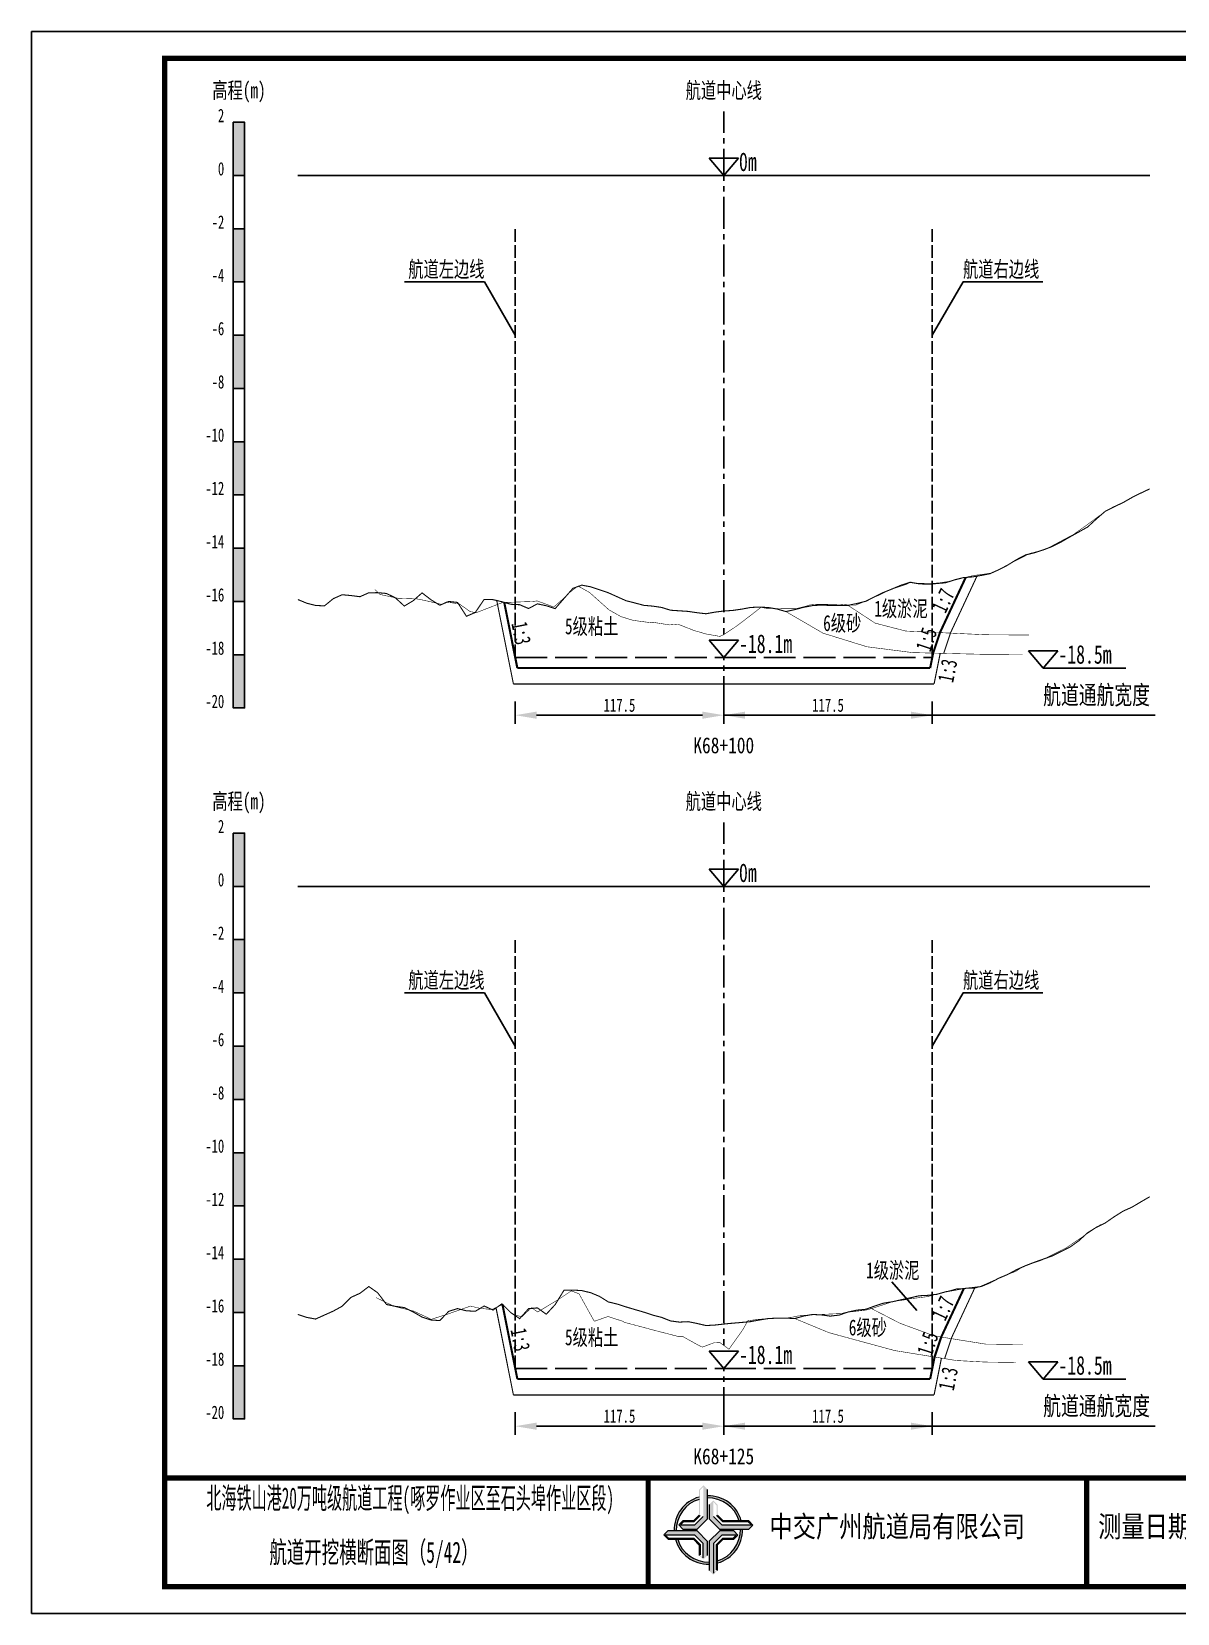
# Model space of a CAD drawing. Header units: millimetres. Extents: x 0 to 1680, y -8762 to 0.
# Drawn here: x 0 to 215.2, y -3415.5 to -3118.5 of the extents above; entities that cross this region are included whole.
import ezdxf
from ezdxf.enums import TextEntityAlignment as Align

# ---------------------------------------------------------------- set-up
doc = ezdxf.new("R2010")
doc.units = ezdxf.units.MM
for name, pattern in [('ACAD_ISO02W100', [15, 12, -3]), ('ACAD_ISO05W100', [33, 24, -3, 0, -3, 0, -3]), ('CENTER2', [1.125, 0.75, -0.125, 0.125, -0.125])]:
    doc.linetypes.add(name, pattern=pattern)
for name, color, linetype in [('0-桩号', 1, 'Continuous'), ('0-航道左右边线标注', 8, 'Continuous'), ('1-疏浚底高', 7, 'Continuous'), ('1-通航宽度', 7, 'Continuous'), ('1-通航底高', 7, 'Continuous'), ('202601', 5, 'Continuous'), ('DMX', 20, 'Continuous'), ('L1', 7, 'Continuous'), ('图幅外框线', 145, 'Continuous'), ('地质分层', 6, 'Continuous'), ('坡比', 1, 'Continuous'), ('尺寸标注', 1, 'Continuous'), ('开挖线', 4, 'Continuous'), ('标尺', 7, 'Continuous'), ('超挖线', 3, 'Continuous'), ('辅助框', 7, 'Continuous'), ('通航底面线', 7, 'ACAD_ISO02W100')]:
    doc.layers.add(name, color=color, linetype=linetype)
doc.styles.get("Standard").update_dxf_attribs({"font": 'arial.ttf'})
doc.styles.add('仿宋', font='仿宋_GB2312.ttf', dxfattribs={"width": 0.8})
doc.styles.add('仿宋GB2312', font='仿宋_GB2312.ttf', dxfattribs={"width": 0.7, "height": 2.5})
doc.styles.add('仿宋体', font='仿宋_GB2312.ttf', dxfattribs={"width": 0.8})
doc.dimstyles.new('2000', dxfattribs={"dimtxt": 3, "dimasz": 2.5, "dimexe": 1.25, "dimexo": 0.625, "dimtad": 1, "dimlfac": 2, "dimdsep": 46, "dimtxsty": 'Standard', "dimcen": 2.5, "dimadec": 0, "dimazin": 0, "dimtfac": 1, "dimtmove": 0, "dimatfit": 3, "dimfxl": 0, "dimarcsym": 0})

# ---------------------------------------------------------------- blocks, each defined once
blk = doc.blocks.new('标尺')
at = {"layer": '标尺', "linetype": 'Continuous'}
for points in [[(-2.116669999959413, 100), (0, 100), (0, 90), (-2.116669999959413, 90)], [(-2.116669999959413, 80), (0, 80), (0, 70), (-2.116669999959413, 70)], [(-2.116669999959413, 60), (0, 60), (0, 50), (-2.116669999959413, 50)], [(-2.116669999959413, 40), (0, 40), (0, 30), (-2.116669999959413, 30)], [(-2.116669999959413, 20), (0, 20), (0, 10), (-2.116669999959413, 10)], [(-2.116669999959413, 0), (0, 0), (0, -10), (-2.116669999959413, -10)]]:
    blk.add_hatch(color=256, dxfattribs=at).paths.add_polyline_path(points)
for p, q in [((-2.116669999959413, -10), (-2.116669999959413, 100)), ((0, -10), (0, 100)), ((-2.116669999959413, 80), (0, 80)), ((-2.116669999959413, 70), (0, 70)), ((-2.116669999959413, 60), (0, 60)), ((-2.116669999959413, 50), (0, 50)), ((-2.116669999959413, 40), (0, 40)), ((-2.116669999959413, 30), (0, 30)), ((-2.116669999959413, 20), (0, 20)), ((-2.116669999959413, 10), (0, 10)), ((-2.116669999959413, 0), (0, 0)), ((-2.116669999959413, -10), (0, -10))]:
    blk.add_line(p, q, dxfattribs=at)
at = {"layer": '标尺'}
for points in [[(-2.116669999959413, 100), (0, 100), (0, 90), (-2.116669999959413, 90)], [(-2.116669999959413, 100), (0, 100), (0, 90), (-2.116669999959413, 90)], [(-2.116669999959413, 80), (0, 80), (0, 70), (-2.116669999959413, 70)], [(-2.116669999959413, 80), (0, 80), (0, 70), (-2.116669999959413, 70)], [(-2.116669999959413, 60), (0, 60), (0, 50), (-2.116669999959413, 50)], [(-2.116669999959413, 60), (0, 60), (0, 50), (-2.116669999959413, 50)], [(-2.116669999959413, 40), (0, 40), (0, 30), (-2.116669999959413, 30)], [(-2.116669999959413, 40), (0, 40), (0, 30), (-2.116669999959413, 30)], [(-2.116669999959413, 20), (0, 20), (0, 10), (-2.116669999959413, 10)], [(-2.116669999959413, 20), (0, 20), (0, 10), (-2.116669999959413, 10)], [(-2.116669999959413, 0), (0, 0), (0, -10), (-2.116669999959413, -10)], [(-2.116669999959413, 0), (0, 0), (0, -10), (-2.116669999959413, -10)]]:
    blk.add_lwpolyline(points, close=True, dxfattribs=at)
at = {"layer": '标尺', "style": '仿宋GB2312', "width": 0.7}
blk.add_text('高程(m)', height=3, dxfattribs=at).set_placement((-1.058334999950603, 106.0000000009313), align=Align.MIDDLE_CENTER)
for s, p in [('2', (-3.816669999971054, 100)), ('0', (-3.816669999971054, 90)), ('-2', (-3.816669999971054, 80)), ('-4', (-3.816669999971054, 70)), ('-6', (-3.816669999971054, 60)), ('-8', (-3.816669999971054, 50)), ('-10', (-3.816669999971054, 40)), ('-12', (-3.816669999971054, 30)), ('-14', (-3.816669999971054, 20)), ('-16', (-3.816669999971054, 10)), ('-18', (-3.816669999971054, 0)), ('-20', (-3.816669999971054, -10))]:
    blk.add_text(s, height=2.5, dxfattribs=at).set_placement(p, align=Align.RIGHT)
blk = doc.blocks.new('*D189')
at = {"layer": 'Defpoints', "color": 0, "ltscale": 0.5}
for p in [(90.8333333324858, -3236), (130, -3236), (130, -3246.854108452852)]:
    blk.add_point(p, dxfattribs=at)
at = {"layer": '尺寸标注', "color": 0, "lineweight": -2, "ltscale": 0.5}
for p, q in [((90.8333333324858, -3244.25), (90.8333333324858, -3248.454108452852)), ((130, -3244.25), (130, -3248.454108452852)), ((94.8333333324858, -3246.854108452852), (126, -3246.854108452852))]:
    blk.add_line(p, q, dxfattribs=at)
at = {"layer": '尺寸标注', "color": 0, "ltscale": 0.5}
for points in [[(94.8333333324858, -3246.187441786186), (94.8333333324858, -3247.520775119519), (90.8333333324858, -3246.854108452852)], [(126, -3246.187441786186), (126, -3247.520775119519), (130, -3246.854108452852)]]:
    blk.add_solid(points, dxfattribs=at)
at = {"layer": '尺寸标注', "color": 0, "ltscale": 0.5, "insert": (110.4166666662429, -3244.979108452852), "char_height": 2.5, "attachment_point": 5, "style": '仿宋GB2312'}
blk.add_mtext('117.5', dxfattribs=at)
blk = doc.blocks.new('*D190')
at = {"layer": 'Defpoints', "color": 0, "ltscale": 0.5}
for p in [(90.8333333335096, -3369.5), (130, -3369.5), (130, -3380.354078408935)]:
    blk.add_point(p, dxfattribs=at)
at = {"layer": '尺寸标注', "color": 0, "lineweight": -2, "ltscale": 0.5}
for p, q in [((90.8333333335096, -3377.75), (90.8333333335096, -3381.954078408934)), ((130, -3377.75), (130, -3381.954078408934)), ((94.8333333335096, -3380.354078408935), (126, -3380.354078408935))]:
    blk.add_line(p, q, dxfattribs=at)
at = {"layer": '尺寸标注', "color": 0, "ltscale": 0.5}
for points in [[(94.8333333335096, -3379.687411742268), (94.8333333335096, -3381.020745075601), (90.8333333335096, -3380.354078408935)], [(126, -3379.687411742268), (126, -3381.020745075601), (130, -3380.354078408935)]]:
    blk.add_solid(points, dxfattribs=at)
at = {"layer": '尺寸标注', "color": 0, "ltscale": 0.5, "insert": (110.4166666667548, -3378.479078408935), "char_height": 2.5, "attachment_point": 5, "style": '仿宋GB2312'}
blk.add_mtext('117.5', dxfattribs=at)
blk = doc.blocks.new('*D130')
at = {"layer": 'Defpoints', "color": 0, "ltscale": 0.5}
for p in [(130, -3236), (169.166666666554, -3236), (169.166666666554, -3246.854054876234)]:
    blk.add_point(p, dxfattribs=at)
at = {"layer": '尺寸标注', "color": 0, "lineweight": -2, "ltscale": 0.5}
for p, q in [((130, -3244.25), (130, -3248.454054876234)), ((169.166666666554, -3244.25), (169.166666666554, -3248.454054876234)), ((134, -3246.854054876234), (165.166666666554, -3246.854054876234))]:
    blk.add_line(p, q, dxfattribs=at)
at = {"layer": '尺寸标注', "color": 0, "ltscale": 0.5}
for points in [[(134, -3246.187388209567), (134, -3247.5207215429), (130, -3246.854054876234)], [(165.166666666554, -3246.187388209567), (165.166666666554, -3247.5207215429), (169.166666666554, -3246.854054876234)]]:
    blk.add_solid(points, dxfattribs=at)
at = {"layer": '尺寸标注', "color": 0, "ltscale": 0.5, "insert": (149.583333333277, -3244.979054876234), "char_height": 2.5, "attachment_point": 5, "style": '仿宋GB2312'}
blk.add_mtext('117.5', dxfattribs=at)
blk = doc.blocks.new('*D131')
at = {"layer": 'Defpoints', "color": 0, "ltscale": 0.5}
for p in [(130, -3369.5), (169.166666666189, -3369.5), (169.166666666189, -3380.354024821505)]:
    blk.add_point(p, dxfattribs=at)
at = {"layer": '尺寸标注', "color": 0, "lineweight": -2, "ltscale": 0.5}
for p, q in [((130, -3377.75), (130, -3381.954024821505)), ((169.166666666189, -3377.75), (169.166666666189, -3381.954024821505)), ((134, -3380.354024821505), (165.166666666189, -3380.354024821505))]:
    blk.add_line(p, q, dxfattribs=at)
at = {"layer": '尺寸标注', "color": 0, "ltscale": 0.5}
for points in [[(134, -3379.687358154838), (134, -3381.020691488171), (130, -3380.354024821505)], [(165.166666666189, -3379.687358154838), (165.166666666189, -3381.020691488171), (169.166666666189, -3380.354024821505)]]:
    blk.add_solid(points, dxfattribs=at)
at = {"layer": '尺寸标注', "color": 0, "ltscale": 0.5, "insert": (149.5833333330945, -3378.479024821505), "char_height": 2.5, "attachment_point": 5, "style": '仿宋GB2312'}
blk.add_mtext('117.5', dxfattribs=at)
blk = doc.blocks.new('通航底高')
at = {"layer": '1-通航底高'}
for p, q in [((-2.762494692986365, 3.232132659759372), (5.923793651163578e-06, 6.932765245437622e-06)), ((2.762506540631875, 3.232132659759372), (-2.762494692986365, 3.232132659759372)), ((5.923793651163578e-06, 6.932765245437622e-06), (2.762506540631875, 3.232132659759372))]:
    blk.add_line(p, q, dxfattribs=at)
at = {"layer": '1-通航底高', "style": '仿宋', "width": 0.7}
blk.add_attdef('通航底高', (2.856129719933961, 0.8203305718488991), '', height=3.5, dxfattribs=at)
blk = doc.blocks.new('疏浚底高')
at = {"layer": '1-疏浚底高'}
for p, q in [((-2.762500616780017, 3.232125726994127), (0, 0)), ((2.762500616838224, 3.232125726994127), (-2.762500616780017, 3.232125726994127)), ((0, 0), (2.762500616838224, 3.232125726994127)), ((-5.923793651163578e-06, -6.932765245437622e-06), (15.51466270413067, -6.932765245437622e-06))]:
    blk.add_line(p, q, dxfattribs=at)
at = {"layer": '1-疏浚底高', "style": '仿宋', "width": 0.7}
blk.add_attdef('疏浚底高', (2.856123796140309, 0.8203236390836537), '', height=3.5, dxfattribs=at)

msp = doc.modelspace()

# ---------------------------------------------------------------- hatches: boundary and pattern name
at = {"layer": '辅助框'}
h = msp.add_hatch(color=5, dxfattribs=at)
h.paths.add_polyline_path([(126.9546420978788, -3392.245531914723), (126.1757059253935, -3391.467633330833), (125.3669512653832, -3392.276153838646), (125.3669512653832, -3397.036597661984), (124.2904413502101, -3398.112023077023), (122.3438002460782, -3398.112023077023), (121.5476570148949, -3398.907358599198), (122.3430715351586, -3399.699178399098), (124.978640898544, -3399.699178399098), (126.9546420978788, -3397.723855132592)])
h.paths.add_polyline_path([(126.1454878345911, -3397.335033672583), (124.5901777485196, -3398.890380010616), (121.8645652027611, -3398.890380010616), (122.4652603718225, -3398.292388775122), (124.4098916035179, -3398.292388775122), (125.5465556751672, -3397.124466802609), (125.5465556751672, -3392.365021880639), (126.1454878345911, -3391.767331255448)], flags=16)
h = msp.add_hatch(color=5, dxfattribs=at)
edge = h.paths.add_edge_path()
edge.add_ellipse((127.1048981617276, -3399.849361724388), major_axis=(-6.017077195920141, 1.733884546287947e-06), ratio=0.9999999825377229, start_angle=-73.21171767175571, end_angle=1.446762146054482, ccw=False)
edge.add_line((125.3669512653832, -3394.088740435135), (125.3669512653832, -3393.667564622652))
edge.add_ellipse((127.1048981617276, -3399.849361724388), major_axis=(-6.421454345493813, 3.783831980513644e-06), ratio=0.9999999825377264, start_angle=-74.29719975771904, end_angle=1.35689506309039)
edge.add_line((120.6852443897609, -3400.001418438208), (121.0897390760962, -3400.001279625189))
edge = h.paths.add_edge_path()
edge.add_ellipse((127.1048981617276, -3399.849361724388), major_axis=(-6.017077195920906, 2.624791690933952e-07), ratio=0.9999999825377339, start_angle=196.7802887631043, end_angle=271.43091869106274, ccw=False)
edge.add_line((132.8657615284208, -3398.112217217457), (133.2869208618585, -3398.112217217457))
edge.add_ellipse((127.1048981617276, -3399.849361724388), major_axis=(-6.42145434549481, 2.055023733972632e-07), ratio=0.9999999825377471, start_angle=195.6953323995753, end_angle=271.3407921785149)
edge.add_line((126.9546420978788, -3393.429665483964), (126.9546420978788, -3393.834160818589))
edge = h.paths.add_edge_path()
edge.add_ellipse((127.1048981617276, -3399.849361724388), major_axis=(-6.421454345494847, 2.398647111377442e-07), ratio=0.9999999825377328, start_angle=105.7065267224622, end_angle=181.3336320078198)
edge.add_line((133.5246130726222, -3399.699907793533), (133.1201189894263, -3399.699907793533))
edge.add_ellipse((127.1048981617276, -3399.849361724388), major_axis=(-6.017077195920033, 3.038804149501319e-06), ratio=0.9999999825377467, start_angle=106.79232762585761, end_angle=181.4233031416354, ccw=False)
edge.add_line((128.843250536013, -3405.609860479367), (128.843250536013, -3406.031044626963))
edge = h.paths.add_edge_path()
edge.add_ellipse((127.1048981617276, -3399.849361724388), major_axis=(6.017077195919978, 2.129043967020969e-06), ratio=0.9999999825377341, start_angle=196.8039056354283, end_angle=271.4347580706571, ccw=False)
edge.add_line((121.3447520344142, -3401.588882915747), (120.923584509838, -3401.589027449381))
edge.add_ellipse((127.1048981617276, -3399.849361724388), major_axis=(6.421454345494965, 1.010893226884053e-06), ratio=0.9999999825377122, start_angle=195.7186902341801, end_angle=271.3444001294426)
edge.add_line((127.2555596821193, -3406.269048223508), (127.2555596821193, -3405.864552247775))
h = msp.add_hatch(color=5, dxfattribs=at)
h.paths.add_polyline_path([(129.2303930897002, -3399.699907793533), (134.7087164356593, -3399.699907793533), (135.486614976931, -3398.920971685421), (134.6780945331935, -3398.112217217457), (129.9176505176906, -3398.112217217457), (128.8422251453881, -3397.03570710994), (128.8422251453881, -3395.089066240799), (128.0468895374719, -3394.292922881615), (127.2550698872093, -3395.088337358963), (127.2550698872093, -3397.723906744015)])
h.paths.add_polyline_path([(128.0638682972375, -3397.335443487179), (128.0638682972375, -3394.609831133377), (128.6618594257716, -3395.2105261531), (128.6618594257716, -3397.155157427323), (129.8297815479521, -3398.291821563255), (134.5892263843898, -3398.291821563255), (135.1869169880334, -3398.89075359441), (129.6192146564905, -3398.89075359441)], flags=16)
h = msp.add_hatch(color=5, dxfattribs=at)
h.paths.add_polyline_path([(124.9782503529076, -3399.99994512273), (119.499927327383, -3400.00182517649), (118.7222961353544, -3400.781028228294), (119.5310940754298, -3401.589505327714), (124.2915378345732, -3401.587871709836), (125.3673325611536, -3402.664012334835), (125.3680006031279, -3404.610653374684), (126.1636093922142, -3405.40652363826), (126.9551560108546, -3404.610837432396), (126.9542515522424, -3401.975268389237)])
h.paths.add_polyline_path([(126.1455864857022, -3402.36400901438), (126.1465218555812, -3405.089621367943), (125.5483246235136, -3404.489131426346), (125.5476572864834, -3402.544500322831), (124.3793451313261, -3401.408237114918), (119.6199005726162, -3401.409870391381), (119.0220044636015, -3400.811143438351), (124.5897064960782, -3400.80923279382)], flags=16)
h = msp.add_hatch(color=5, dxfattribs=at)
h.paths.add_polyline_path([(129.2315609028224, -3399.999116607201), (127.2555596821193, -3401.974439873707), (127.2555596821193, -3407.452763262284), (128.0344958759729, -3408.230661675465), (128.843250536013, -3407.422141167653), (128.843250536013, -3402.661697344315), (129.9197604511563, -3401.586271929276), (131.8664015552882, -3401.586271929276), (132.6625447651331, -3400.790936407101), (131.8671302448694, -3399.999116607201)])
h.paths.add_polyline_path([(129.6200240742151, -3400.807915166866), (132.3456365772668, -3400.807915166866), (131.7449414295439, -3401.405906231177), (129.80031017651, -3401.405906231177), (128.6636461048607, -3402.57382820369), (128.6636461048607, -3407.333273125661), (128.0647139667753, -3407.930963750851), (128.0647139667753, -3402.363261333716)], flags=16)

# ---------------------------------------------------------------- linework, layer by layer
at = {"layer": '0-航道左右边线标注', "linetype": 'ACAD_ISO02W100', "ltscale": 0.2}
for points in [[(90.83333333248538, -3236), (90.83333333248538, -3155.5)], [(169.1666666665542, -3236), (169.1666666665542, -3155.5)], [(90.83333333350947, -3369.5), (90.83333333350947, -3289)], [(169.1666666661886, -3369.5), (169.1666666661886, -3289)]]:
    msp.add_lwpolyline(points, dxfattribs=at)
at = {"layer": '0-航道左右边线标注'}
for points in [[(90.8333333324858, -3175.5), (85.05983064061861, -3165.499999999984), (70.05983064061861, -3165.49999999994)], [(169.166666666554, -3175.5), (174.9401693584794, -3165.500000000016), (189.9401693584794, -3165.50000000006)], [(90.8333333335096, -3309), (85.05983064164242, -3298.999999999984), (70.05983064164242, -3298.99999999994)], [(169.166666666189, -3309), (174.9401693581144, -3299.000000000016), (189.9401693581144, -3299.00000000006)]]:
    msp.add_lwpolyline(points, dxfattribs=at)
at = {"layer": '1-通航宽度'}
for points in [[(130, -3246.85), (211, -3246.85)], [(130, -3380.35), (211, -3380.35)]]:
    msp.add_lwpolyline(points, dxfattribs=at)
at = {"layer": 'DMX', "color": 7, "linetype": 'Continuous', "const_width": 0.2}
for points in [[(50, -3225.129999999888), (50, -3225.129999999888), (51.66666666668607, -3225.819999999832), (53.33333333331393, -3226.245000000112), (55, -3226.325000000186), (56.66666666668607, -3224.964999999851), (58.33333333331393, -3224.229999999981), (60, -3224.39000000013), (61.66666666668607, -3224.600000000093), (63.33333333331393, -3223.865000000224), (65, -3223.845000000205), (66.66666666668607, -3223.995000000112), (68.33333333331393, -3224.825000000186), (70, -3226.354999999981), (71.66666666668607, -3225.354999999981), (73.33333333331393, -3223.884999999776), (75, -3225.165000000037), (76.66666666668607, -3226.205000000075), (78.33333333331393, -3225.490000000224), (80, -3225.674999999814), (81.66666666668607, -3228.274999999907), (83.33333333331393, -3227.560000000056), (85, -3225.104999999981), (86.66666666668607, -3225.154999999795), (88.33333333331393, -3225.544999999925), (90, -3226.024999999907), (91.66666666668607, -3226.104999999981), (93.33333333331393, -3226.819999999832), (95, -3225.944999999832), (96.66666666668607, -3226.299999999814), (98.33333333331393, -3226.845000000205), (100, -3224.939999999944), (101.6666666666861, -3223.029999999795), (103.3333333333139, -3222.435000000056), (105, -3222.740000000224), (106.6666666666861, -3223.294999999925), (108.3333333333139, -3223.870000000112), (110, -3224.620000000112), (111.6666666666861, -3225.365000000224), (113.3333333333139, -3225.785000000149), (115, -3226.225000000093), (116.6666666666861, -3226.370000000112), (118.3333333333139, -3226.620000000112), (120, -3227.14000000013), (121.6666666666861, -3227.25), (123.3333333333139, -3227.365000000224), (125, -3227.60999999987), (126.6666666666861, -3227.805000000168), (128.3333333333139, -3227.5), (130, -3227.294999999925), (131.6666666666861, -3227.180000000168), (133.3333333333139, -3226.944999999832), (135, -3226.629999999888), (136.6666666666861, -3226.544999999925), (138.3333333333139, -3226.634999999776), (140, -3226.910000000149), (141.6666666666861, -3227.395000000019), (143.3333333333139, -3227.024999999907), (145, -3226.595000000205), (146.6666666666861, -3226.274999999907), (148.3333333333139, -3226.169999999925), (150, -3226.25), (151.6666666666861, -3226.259999999776), (153.3333333333139, -3226.229999999981), (155, -3225.879999999888), (156.6666666666861, -3225.464999999851), (158.3333333333139, -3224.625), (160, -3223.799999999814), (161.6666666666861, -3223.129999999888), (163.3333333333139, -3222.430000000168), (165, -3221.895000000019), (166.6666666666861, -3222.174999999814), (168.3333333333139, -3222.270000000019), (170, -3222.129999999888), (171.6666666666861, -3221.98499999987), (173.3333333333139, -3221.444999999832), (175, -3221.024999999907), (176.6666666666861, -3220.89000000013), (178.3333333333139, -3220.60999999987), (180, -3220.279999999795), (181.6666666666861, -3219.535000000149), (183.3333333333139, -3218.665000000037), (185, -3217.634999999776), (186.6666666666861, -3216.759999999776), (188.3333333333139, -3216.35999999987), (190, -3215.819999999832), (191.6666666666861, -3215.189999999944), (193.3333333333139, -3214.345000000205), (195, -3213.384999999776), (196.6666666666861, -3212.455000000075), (198.3333333333139, -3211.524999999907), (200, -3210), (201.6666666666861, -3208.549999999814), (203.3333333333139, -3207.709999999963), (205, -3206.930000000168), (206.6666666666861, -3205.975000000093), (208.3333333333139, -3205.145000000019), (210, -3204.35999999987)], [(49.99999999999951, -3359.370000000112), (50, -3359.370000000112), (51.66666666668607, -3359.924999999814), (53.33333333331393, -3360.23499999987), (55, -3359.48499999987), (56.66666666668607, -3358.740000000224), (58.33333333331393, -3357.825000000186), (60, -3356.160000000149), (61.66666666668607, -3355.399999999907), (63.33333333331393, -3354.134999999776), (65, -3355.305000000168), (66.66666666668607, -3357.504999999888), (68.33333333331393, -3357.854999999981), (70, -3358.084999999963), (71.66666666668607, -3358.899999999907), (73.33333333331393, -3359.865000000224), (75, -3360.410000000149), (76.66666666668607, -3360.524999999907), (78.33333333331393, -3358.790000000037), (80, -3358.270000000019), (81.66666666668607, -3358.685000000056), (83.33333333331393, -3358.779999999795), (85, -3357.785000000149), (86.66666666668607, -3358.555000000168), (88.33333333331393, -3357.370000000112), (90, -3359.029999999795), (91.66666666668607, -3360.160000000149), (93.33333333331393, -3358.290000000037), (95, -3358.14000000013), (96.66666666668607, -3359.330000000075), (98.33333333331393, -3357.520000000019), (100, -3354.819999999832), (101.6666666666861, -3354.794999999925), (103.3333333333139, -3354.895000000019), (105, -3355.290000000037), (106.6666666666861, -3355.98499999987), (108.3333333333139, -3357.024999999907), (110, -3357.424999999814), (111.6666666666861, -3357.964999999851), (113.3333333333139, -3358.459999999963), (115, -3358.944999999832), (116.6666666666861, -3359.5), (118.3333333333139, -3359.924999999814), (120, -3360.589999999851), (121.6666666666861, -3360.810000000056), (123.3333333333139, -3360.729999999981), (125, -3361.069999999832), (126.6666666666861, -3361.455000000075), (128.3333333333139, -3361.365000000224), (130, -3361.174999999814), (131.6666666666861, -3361.01500000013), (133.3333333333139, -3360.875), (135, -3360.725000000093), (136.6666666666861, -3360.419999999925), (138.3333333333139, -3360.149999999907), (140, -3360.064999999944), (141.6666666666861, -3360.064999999944), (143.3333333333139, -3360.14000000013), (145, -3359.669999999925), (146.6666666666861, -3359.379999999888), (148.3333333333139, -3359.459999999963), (150, -3359.685000000056), (151.6666666666861, -3359.495000000112), (153.3333333333139, -3358.924999999814), (155, -3358.564999999944), (156.6666666666861, -3358.404999999795), (158.3333333333139, -3357.799999999814), (160, -3357.254999999888), (161.6666666666861, -3356.990000000224), (163.3333333333139, -3356.615000000224), (165, -3356.259999999776), (166.6666666666861, -3355.870000000112), (168.3333333333139, -3355.785000000149), (170, -3355.595000000205), (171.6666666666861, -3355.120000000112), (173.3333333333139, -3354.810000000056), (175, -3354.509999999776), (176.6666666666861, -3354.345000000205), (178.3333333333139, -3354.134999999776), (180, -3353.439999999944), (181.6666666666861, -3352.564999999944), (183.3333333333139, -3351.85999999987), (185, -3350.964999999851), (186.6666666666861, -3350.225000000093), (188.3333333333139, -3349.580000000075), (190, -3348.990000000224), (191.6666666666861, -3348.395000000019), (193.3333333333139, -3347.584999999963), (195, -3346.75), (196.6666666666861, -3345.560000000056), (198.3333333333139, -3344.040000000037), (200, -3343.004999999888), (201.6666666666861, -3342.180000000168), (203.3333333333139, -3341.029999999795), (205, -3339.975000000093), (206.6666666666861, -3339.23499999987), (208.3333333333139, -3338.240000000224), (210, -3337.274999999907)]]:
    msp.add_lwpolyline(points, dxfattribs=at)
at = {"layer": 'L1', "linetype": 'CENTER2', "ltscale": 8}
for p, q in [((129.9999999999995, -3245.5), (129.9999999999995, -3133.5)), ((129.9999999999995, -3378.999999999069), (129.9999999999995, -3266.999999999069))]:
    msp.add_line(p, q, dxfattribs=at)
at = {"layer": 'L1'}
for p, q in [((127.2374993832195, -3142.267874272773), (129.9999999999995, -3145.499999999767)), ((132.7625006168377, -3142.267874272773), (127.2374993832195, -3142.267874272773)), ((129.9999999999995, -3145.499999999767), (132.7625006168377, -3142.267874272773)), ((49.99999999999952, -3145.499999999767), (209.9999999999995, -3145.500000000233)), ((127.2374993832195, -3275.767874271842), (129.9999999999995, -3278.999999998836)), ((132.7625006168377, -3275.767874271842), (127.2374993832195, -3275.767874271842)), ((129.9999999999995, -3278.999999998836), (132.7625006168377, -3275.767874271842)), ((49.99999999999952, -3278.999999998836), (209.9999999999995, -3278.999999999302))]:
    msp.add_line(p, q, dxfattribs=at)
at = {"layer": '地质分层', "linetype": 'ACAD_ISO05W100', "ltscale": 0.2, "const_width": 0.1, "flags": 128}
for points in [[(141.6666666666861, -3227.395000000019), (148.6225208872929, -3231.439827398397), (156.8933736402541, -3234.001935001463), (165.4529123520479, -3235.096805278212), (179.1664774639648, -3235.432499820832), (186.1265882453663, -3235.388543304335)], [(153.3333333333139, -3226.229999999981), (158.4378435257822, -3229.566876721568), (164.1682598302141, -3231.050787198357), (179.1664774639648, -3231.744999984745), (187.336565939037, -3231.800583094034)], [(157.4522439264692, -3358.119835454505), (163.0568188847974, -3361.010566857643), (169.5378186861053, -3363.405942946672), (179.1664774639648, -3364.939999970142), (186.2074444750423, -3365.026931698245)], [(143.3333333333139, -3360.14000000013), (149.7772647272795, -3362.802930636331), (162.1041552172974, -3366.151455215178), (173.6876793596894, -3368.024405892007), (179.1664774639648, -3368.314999880735), (184.8760526418369, -3368.388078036869)]]:
    msp.add_lwpolyline(points, dxfattribs=at)
at = {"layer": '地质分层'}
msp.add_lwpolyline([(161.5809724842443, -3353.258839008438), (166.2427670773509, -3358.634705933513)], dxfattribs=at)
at = {"layer": '开挖线', "linetype": 'Continuous', "const_width": 0.4, "flags": 128}
for points in [[(170.6092505084882, -3231.348917162534), (175.4438562852337, -3220.989047640863)], [(91.23333333091921, -3237.999999992169), (88.76733163462487, -3225.669991510697)], [(169.3283323176746, -3235.191671735053), (170.6092505084882, -3231.348917162534)], [(168.7666666662514, -3237.999999992169), (169.3283323176746, -3235.191671735053)], [(91.23333333091921, -3237.999999992169), (168.7666666662514, -3237.999999992169)], [(170.8436715112556, -3363.613994010092), (175.096668116336, -3354.500429856284)], [(91.2333333319433, -3371.499999992169), (88.4257409259891, -3357.462037962398)], [(169.5941623923053, -3367.362521367019), (170.8436715112556, -3363.613994010092)], [(168.7666666672755, -3371.499999992169), (169.5941623923053, -3367.362521367019)], [(91.2333333319433, -3371.499999992169), (168.7666666672755, -3371.499999992169)]]:
    msp.add_lwpolyline(points, dxfattribs=at)
at = {"layer": '超挖线', "linetype": 'ACAD_ISO02W100', "ltscale": 0.5, "const_width": 0.2, "flags": 128}
for points in [[(172.5669633286016, -3231.439532547974), (177.5601257063427, -3220.739898881325)], [(90.50000003087678, -3240.999999992169), (87.36361732313556, -3225.318086453462)], [(171.3121568098403, -3235.24023380116), (172.5788734685904, -3231.44008382491)], [(169.4999999662937, -3240.999999992169), (170.6551696838135, -3235.224151404571)], [(90.50000003087678, -3240.999999992169), (169.4999999662937, -3240.999999992169)], [(172.7052617910771, -3363.910586267588), (177.2005971623747, -3354.277724757609)], [(90.50000003190087, -3374.499999992169), (87.23078272937994, -3358.153913479564)], [(171.4918923394107, -3367.669367068308), (172.7428244220173, -3363.916570820488)], [(169.4999999673178, -3374.499999992169), (170.8857287807975, -3367.571355924772)], [(90.50000003190087, -3374.499999992169), (169.4999999673178, -3374.499999992169)]]:
    msp.add_lwpolyline(points, dxfattribs=at)
at = {"layer": '辅助框', "color": 5, "linetype": 'Continuous', "lineweight": 0}
for p, q in [((126.9546420978788, -3397.723855132592), (126.9546420978788, -3392.245531914723)), ((125.3669512653832, -3397.036597661984), (124.2904413502101, -3398.112023077023)), ((125.5465556751672, -3397.124466802609), (124.4098916035179, -3398.292388775122)), ((124.5901777485196, -3398.890380010616), (126.1454878345911, -3397.335033672583)), ((127.2550698872093, -3395.088337358963), (127.2550698872093, -3397.723906744015)), ((128.0638682972375, -3397.335443487179), (129.6192146564905, -3398.89075359441)), ((129.8297815479521, -3398.291821563255), (128.6618594257716, -3397.155157427323)), ((129.9176505176906, -3398.112217217457), (128.8422251453881, -3397.03570710994)), ((119.499927327383, -3400.00182517649), (118.7222961353544, -3400.781028228294)), ((124.9782503529076, -3399.99994512273), (119.499927327383, -3400.00182517649)), ((122.3438002460782, -3398.112023077023), (121.5476570148949, -3398.907358599198)), ((121.5476570148949, -3398.907358599198), (122.3430715351586, -3399.699178399098)), ((122.4652603718225, -3398.292388775122), (121.8645652027611, -3398.890380010616)), ((121.8645652027611, -3398.890380010616), (124.5901777485196, -3398.890380010616)), ((122.3430715351586, -3399.699178399098), (124.978640898544, -3399.699178399098)), ((124.2904413502101, -3398.112023077023), (122.3438002460782, -3398.112023077023)), ((124.4098916035179, -3398.292388775122), (122.4652603718225, -3398.292388775122)), ((126.9542515522424, -3401.975268389237), (124.9782503529076, -3399.99994512273)), ((124.978640898544, -3399.699178399098), (126.9546420978788, -3397.723855132592)), ((127.2550698872093, -3397.723906744015), (129.2303930897002, -3399.699907793533)), ((129.2315609028224, -3399.999116607201), (127.2555596821193, -3401.974439873707)), ((129.2303930897002, -3399.699907793533), (134.7087164356593, -3399.699907793533)), ((131.8671302448694, -3399.999116607201), (129.2315609028224, -3399.999116607201)), ((129.6192146564905, -3398.89075359441), (135.1869169880334, -3398.89075359441)), ((134.5892263843898, -3398.291821563255), (129.8297815479521, -3398.291821563255)), ((134.6780945331935, -3398.112217217457), (129.9176505176906, -3398.112217217457)), ((132.6625447651331, -3400.790936407101), (131.8671302448694, -3399.999116607201)), ((135.1869169880334, -3398.89075359441), (134.5892263843898, -3398.291821563255)), ((135.486614976931, -3398.920971685421), (134.6780945331935, -3398.112217217457)), ((134.7087164356593, -3399.699907793533), (135.486614976931, -3398.920971685421)), ((118.7222961353544, -3400.781028228294), (119.5310940754298, -3401.589505327714)), ((124.5897064960782, -3400.80923279382), (119.0220044636015, -3400.811143438351)), ((119.0220044636015, -3400.811143438351), (119.6199005726162, -3401.409870391381)), ((119.5310940754298, -3401.589505327714), (124.2915378345732, -3401.587871709836)), ((119.6199005726162, -3401.409870391381), (124.3793451313261, -3401.408237114918)), ((124.2915378345732, -3401.587871709836), (125.3673325611536, -3402.664012334835)), ((124.3793451313261, -3401.408237114918), (125.5476572864834, -3402.544500322831)), ((126.1455864857022, -3402.36400901438), (124.5897064960782, -3400.80923279382)), ((125.3673325611536, -3402.664012334835), (125.3680006031279, -3404.610653374684)), ((125.5476572864834, -3402.544500322831), (125.5483246235136, -3404.489131426346)), ((126.1465218555812, -3405.089621367943), (126.1455864857022, -3402.36400901438)), ((126.9551560108546, -3404.610837432396), (126.9542515522424, -3401.975268389237)), ((127.2555596821193, -3401.974439873707), (127.2555596821193, -3407.452763262284)), ((129.6200240742151, -3400.807915166866), (128.0647139667753, -3402.363261333716)), ((128.0647139667753, -3402.363261333716), (128.0647139667753, -3407.930963750851)), ((128.6636461048607, -3402.57382820369), (129.80031017651, -3401.405906231177)), ((128.6636461048607, -3407.333273125661), (128.6636461048607, -3402.57382820369)), ((128.843250536013, -3402.661697344315), (129.9197604511563, -3401.586271929276)), ((128.843250536013, -3407.422141167653), (128.843250536013, -3402.661697344315)), ((132.3456365772668, -3400.807915166866), (129.6200240742151, -3400.807915166866)), ((129.80031017651, -3401.405906231177), (131.7449414295439, -3401.405906231177)), ((129.9197604511563, -3401.586271929276), (131.8664015552882, -3401.586271929276)), ((131.7449414295439, -3401.405906231177), (132.3456365772668, -3400.807915166866)), ((131.8664015552882, -3401.586271929276), (132.6625447651331, -3400.790936407101))]:
    msp.add_line(p, q, dxfattribs=at)
at = {"layer": '辅助框', "color": 24, "const_width": 1}
for points in [[(24.99999999760544, -3390.081966023392), (414.9999999976054, -3390.081966023392)], [(115.8011873315401, -3390.081966023392), (115.8011873315401, -3410.5)], [(198.1590174258232, -3390.081966023392), (198.1590174258232, -3410.5)]]:
    msp.add_lwpolyline(points, dxfattribs=at)
at = {"layer": '辅助框', "color": 5, "linetype": 'Continuous', "lineweight": 0}
for major_axis, ratio, start_param, end_param in [((-6.421454345493874, 3.783831980513667e-06), 0.9999999825377256, -1.296730760784131, 0.02368228645498349), ((-6.017077195920137, 1.733884546287946e-06), 0.9999999825377225, -1.277785524412653, 0.02525076294187012), ((-6.421454345494849, 2.055023733972644e-07), 0.9999999825377464, 3.415527881157325, 4.735790218484762), ((-6.017077195920323, 2.624791690933738e-07), 0.9999999825377344, 3.434463941941369, 4.737363222872061), ((-6.421454345494839, 2.398647111377438e-07), 0.9999999825377329, 1.844926932154336, 3.164868923136232), ((-6.017077195919474, 3.038804149501042e-06), 0.9999999825377472, 1.863877732939714, 3.166433979665309), ((6.421454345494936, 1.01089322688405e-06), 0.9999999825377134, 3.415935552277314, 4.735853189107702), ((6.017077195919973, 2.129043967020968e-06), 0.9999999825377346, 3.434876134122447, 4.737430232687218)]:
    msp.add_ellipse((127.1048981617276, -3399.849361724388), major_axis=major_axis, ratio=ratio, start_param=start_param, end_param=end_param, dxfattribs=at)

# ---------------------------------------------------------------- block references
at = {"layer": '1-疏浚底高'}
for p in [(190, -3238), (190, -3371.5)]:
    msp.add_blockref('疏浚底高', p, dxfattribs=at).add_auto_attribs({'疏浚底高': '-18.5m'})
at = {"layer": '标尺'}
for p in [(39.99999999999952, -3235.5), (39.99999999999952, -3368.999999999069)]:
    msp.add_blockref('标尺', p, dxfattribs=at)

# ---------------------------------------------------------------- texts
at = {"layer": '0-航道左右边线标注', "style": '仿宋', "width": 0.7}
for p in [(85.05983064061861, -3165.499999999984), (85.05983064164242, -3298.999999999984)]:
    msp.add_text('航道左边线', height=3, dxfattribs=at).set_placement(p, align=Align.BOTTOM_RIGHT)
for p in [(174.9401693584794, -3165.500000000016), (174.9401693581144, -3299.000000000016)]:
    msp.add_text('航道右边线', height=3, dxfattribs=at).set_placement(p, align=Align.BOTTOM_LEFT)
at = {"layer": '1-通航宽度', "style": '仿宋', "width": 0.7}
for p in [(190, -3245.85), (190, -3379.35)]:
    msp.add_text('航道通航宽度', height=3.5, dxfattribs=at).set_placement(p, align=Align.BOTTOM_LEFT)
at = {"layer": 'L1', "style": '仿宋', "width": 0.7}
for p in [(129.9999999999995, -3129.52892156085), (129.9999999999995, -3263.028921559919)]:
    msp.add_text('航道中心线', height=3, dxfattribs=at).set_placement(p, align=Align.MIDDLE_CENTER)
for p in [(132.8561237953249, -3144.679669429315), (132.8561237953249, -3278.179669428384)]:
    msp.add_text('0m ', height=3.5, dxfattribs=at).set_placement(p)
at = {"layer": '地质分层', "linetype": 'Continuous', "style": '仿宋GB2312', "width": 0.7}
for s, p in [('1级淤泥', (163.2856308803077, -3226.825378577898)), ('5级粘土', (105.1829318254901, -3230.154603305931)), ('6级砂', (152.2539766100036, -3229.550622645605)), ('1级淤泥', (161.7535214190672, -3351.077892421508)), ('5级粘土', (105.1829318265142, -3363.654603305931)), ('6级砂', (157.0614303779458, -3361.817716478108))]:
    msp.add_text(s, height=3, dxfattribs=at).set_placement(p, align=Align.MIDDLE_CENTER)
at = {"layer": '坡比', "style": '仿宋体', "width": 0.7}
for s, rotation, p in [('1:7', 65, (171.2142078677153, -3225.32316700494)), ('1:3', 281, (91.96149340184867, -3231.44276131963)), ('1:5', 72, (168.0714240103062, -3232.637841336782)), ('1:3', 79, (172.0387395706606, -3238.504340997521)), ('1:7', 65, (171.1578135050027, -3358.211419635674)), ('1:3', 281, (91.79069340283343, -3364.088761319434)), ('1:5', 72, (168.3215559670643, -3364.855785322367)), ('1:3', 79, (172.1540191196646, -3371.427943257621))]:
    msp.add_text(s, height=3, rotation=rotation, dxfattribs=at).set_placement(p, align=Align.MIDDLE)
at = {"layer": '辅助框', "color": 7, "style": '仿宋GB2312'}
for s, width, p in [('北海铁山港20万吨级航道工程(啄罗作业区至石头埠作业区段)', 0.52, (71.0922640976276, -3393.84125590487)), ('         航道开挖横断面图（5/42）', 0.6, (56.94663040765545, -3404.028455383558))]:
    msp.add_text(s, height=4, dxfattribs=dict(at, width=width)).set_placement(p, align=Align.MIDDLE_CENTER)
at = {"layer": '辅助框', "lineweight": 0, "char_height": 4, "width": 115.8863471220259, "attachment_point": 1}
for s, insert in [('{\\fKaiTi|b0|i0|c134|p49;\\W0.8;中交广州航道局有限公司}', (138.582887332978, -3397.182042507085)), ('{\\fKaiTi|b0|i0|c134|p49;\\W0.8;测量日期：2026年1月21日}', (200.328427523971, -3397.182042507085))]:
    msp.add_mtext(s, dxfattribs=dict(at, insert=insert))

# ---------------------------------------------------------------- wipeouts: each hides what was drawn before it
for points in [[(124.1678378378376, -3254.105927027027), (124.1678378378376, -3250.951872972973), (135.76729729729703, -3250.951872972973), (135.76729729729703, -3254.105927027027)], [(124.1678378378376, -3387.605927026096), (124.1678378378376, -3384.451872972042), (135.76729729729703, -3384.451872972042), (135.76729729729703, -3387.605927026096)]]:
    msp.add_wipeout(points).dxf.layer = '0-桩号'

# ---------------------------------------------------------------- next in the draw order: texts
at = {"layer": '0-桩号', "style": '仿宋', "width": 0.8}
for s, p in [('K68+100', (130, -3252.5289)), ('K68+125', (130, -3386.0289))]:
    msp.add_text(s, height=3, dxfattribs=at).set_placement(p, align=Align.MIDDLE)

# ---------------------------------------------------------------- next in the draw order: wipeouts: each hides what was drawn before it
for points in [[(143.32193774963503, -3236), (127.13043391627411, -3236), (127.13043391627411, -3231.6510097102982), (143.32193774963503, -3231.6510097102982)], [(143.32193774963503, -3369.5), (127.13043391627411, -3369.5), (127.13043391627411, -3365.1510097102982), (143.32193774963503, -3365.1510097102982)]]:
    msp.add_wipeout(points).dxf.layer = '1-通航底高'

# ---------------------------------------------------------------- next in the draw order: linework, layer by layer
at = {"layer": '202601', "color": 1, "linetype": 'Continuous', "const_width": 0.1}
for points in [[(64.4640000001985, -3223.3), (64.6568888890875, -3223.39999961853), (65.35688888908749, -3224.100001335144), (65.4035555557545, -3224.149997711182), (65.5102222224205, -3224.199998855591), (68.8235555557545, -3224.900000572205), (71.7835555557545, -3224.999998092651), (72.2768888890875, -3224.999998092651), (73.5835555557545, -3225.249999046326), (77.0435555557545, -3226.050003051758), (77.85688888908749, -3225.600002288818), (80.3168888890875, -3225.950000762939), (82.3735555557545, -3227.399995803833), (83.5135555557545, -3227.60000038147), (88.4302222224205, -3225.700004577637), (88.4402222224205, -3225.700004577637), (88.44688888908749, -3225.700004577637), (94.03022222242049, -3225.5), (94.95355555575449, -3225.399997711182), (95.9335555557545, -3225.749996185303), (98.0702222224205, -3226.549995422363), (99.9935555557545, -3224.849999427795), (100.6968888890875, -3224.100001335144), (102.6268888890875, -3222.60000038147), (104.7768888890875, -3223.799999237061), (108.4768888890875, -3227.099998474121), (110.7102222224205, -3228.349998474121), (113.0168888890875, -3229.049995422363), (116.0635555557545, -3229.450004577637), (116.4202222224205, -3229.499996185303), (116.9602222224205, -3229.450004577637), (119.8135555557545, -3229.899995803833), (121.3635555557545, -3229.750001907349), (124.4202222224205, -3230.950000762939), (126.6735555557545, -3231.599996566772), (128.9435555557545, -3231.999996185303), (129.2635555557545, -3232.049997329712), (129.9468888890875, -3231.75), (132.2968888890875, -3230.200002670288), (133.4368888890875, -3229.350002288818), (137.0002222224205, -3226.599996566772), (138.0835555557545, -3226.800001144409), (142.3835555557545, -3226.850002288818), (143.6035555557545, -3226.850002288818), (145.5535555557545, -3226.35000038147), (146.1668888890875, -3226.149995803833), (147.1602222224205, -3226.050003051758), (150.2202222224205, -3226.050003051758), (151.7568888890875, -3226.000001907349), (154.0868888890875, -3226.199996948242), (154.7335555557545, -3226.199996948242), (156.8268888890875, -3225.350001335144), (158.3835555557545, -3224.64999961853), (158.6102222224205, -3224.550002098084), (159.0968888890875, -3224.350002288818), (161.2368888890875, -3223.300002098084), (162.1168888890875, -3223), (164.2568888890875, -3222.299998283386), (165.2068888890875, -3221.850002288818), (165.9468888890875, -3222.050002098084), (168.7435555557545, -3222.14999961853), (170.5202222224205, -3222.000000953674), (172.1668888890875, -3221.75), (175.0135555557545, -3221.049998283386), (176.3968888890875, -3220.750000953674), (177.0502222224205, -3220.600002288818), (178.3635555557545, -3220.449998855591), (180.3002222224205, -3220.150001525879), (181.7368888890875, -3219.500000953674), (183.0402222224205, -3218.900001525879), (184.1302222224205, -3218.199999809265), (187.5635555557545, -3216.449997901917), (188.0235555557545, -3216.35000038147), (190.4535555557545, -3215.699999809266), (192.8035555557545, -3214.449999809265), (195.7135555557545, -3212.899997711182), (198.5268888890875, -3210.89999961853), (200.2102222224205, -3209.64999961853), (200.8335555557545, -3209.199998855591)], [(64.6570000001985, -3356.199999999068), (67.8835555557545, -3357.749999999069), (67.9302222224205, -3357.800001143477), (68.0735555557545, -3357.850002287887), (71.7668888890875, -3358.749999045395), (74.5535555557545, -3360.049995421432), (75.0235555557545, -3360.300001143477), (77.5568888890875, -3359.500001906418), (78.0168888890875, -3359.34999847319), (78.3135555557545, -3359.249996184373), (82.43355555575448, -3357.800001143477), (84.0735555557545, -3358.200000762008), (86.39688888908748, -3358.450001715683), (88.39355555575449, -3357.550000189804), (90.5468888890875, -3359.450000762008), (92.0868888890875, -3359.79999923613), (93.8902222224205, -3358.09999847319), (95.0568888890875, -3358.899997710251), (98.80355555575451, -3356.649998663925), (101.3535555557545, -3354.949997900986), (102.8235555557545, -3355.500000952743), (105.3402222224205, -3360.049995421432), (105.7002222224205, -3360.649999617598), (105.8568888890875, -3360.599998473191), (108.2702222224205, -3359.74999809172), (111.0068888890875, -3360.649999617598), (111.3402222224205, -3360.850004195236), (115.8502222224205, -3362.050003050827), (116.3035555557545, -3362.19999694731), (116.3535555557545, -3362.19999694731), (116.3768888890875, -3362.19999694731), (121.4135555557545, -3363.49999809172), (122.2735555557545, -3363.49999809172), (125.3202222224205, -3365.19999885466), (126.0002222224205, -3365.499996184372), (128.2535555557545, -3364.649995802902), (129.2202222224205, -3364.600004195236), (130.9735555557545, -3365.899995802902), (133.5035555557545, -3362.350000380539), (134.5302222224205, -3360.549997328781), (136.4735555557545, -3360.300001143477), (138.2635555557545, -3360.149997710251), (142.1368888890875, -3360.000003813765), (143.0468888890875, -3359.850000380539), (143.9602222224205, -3359.649995802903), (145.6835555557545, -3359.500001906418), (147.9035555557545, -3359.399999617598), (148.0802222224205, -3359.399999617598), (148.6935555557545, -3359.34999847319), (152.1268888890875, -3359.200004576707), (152.8535555557545, -3358.999999999069), (155.9035555557545, -3358.650001524948), (156.7435555557545, -3358.54999923613), (156.9068888890875, -3358.49999809172), (157.1835555557545, -3358.450001715683), (161.9702222224205, -3356.899999617598), (163.8735555557545, -3356.649998663925), (164.8868888890875, -3356.44999885466), (167.6835555557545, -3356.100000380539), (168.0768888890875, -3356.04999923613), (168.3568888890875, -3355.99999809172), (171.4535555557545, -3355.19999885466), (173.7068888890875, -3354.549998282454), (173.8535555557545, -3354.549998282454), (177.1968888890875, -3354.450000762008), (177.7302222224205, -3354.300002097153), (178.4368888890875, -3353.999999999069), (180.8102222224205, -3352.949999808335), (183.3368888890875, -3351.84999847319), (184.8135555557545, -3351.300000189804), (186.0235555557545, -3350.500000952743), (187.1035555557545, -3350.050000189804), (189.3902222224205, -3349.300002097153), (189.7735555557545, -3349.149998663925), (194.1502222224205, -3346.950000762008), (194.1868888890875, -3346.950000762008), (194.1902222224205, -3346.950000762008), (194.1902222224205, -3346.950000762008), (194.1968888890875, -3346.950000762008), (200.1202222224205, -3342.949999808334), (200.7035555557545, -3342.550000189804), (200.8335555557545, -3342.449997900986)]]:
    msp.add_lwpolyline(points, dxfattribs=at)
at = {"layer": '图幅外框线'}
msp.add_lwpolyline([(-2.394557441220968e-09, -3118.5), (419.9999999976054, -3118.5), (419.9999999976054, -3415.5), (-2.394557441220968e-09, -3415.5)], close=True, dxfattribs=at)
at = {"layer": '辅助框', "color": 24, "const_width": 1}
msp.add_lwpolyline([(414.9999999976054, -3410.5), (414.9999999976054, -3123.5), (24.99999999760544, -3123.5), (24.99999999760544, -3410.5)], close=True, dxfattribs=at)
at = {"layer": '通航底面线', "ltscale": 0.5}
for points in [[(90.83333333331393, -3236), (130, -3236), (169.1666666666861, -3236)], [(90.83333333331393, -3369.5), (130, -3369.5), (169.1666666666861, -3369.5)]]:
    msp.add_lwpolyline(points, dxfattribs=at)

# ---------------------------------------------------------------- next in the draw order: block references
at = {"layer": '1-通航底高'}
for p in [(130, -3236), (130, -3369.5)]:
    msp.add_blockref('通航底高', p, dxfattribs=at).add_auto_attribs({'通航底高': '-18.1m'})

# ---------------------------------------------------------------- next in the draw order: dimensions: what is measured, and where the dimension line sits
at = {"layer": '尺寸标注', "ltscale": 0.5}
for p1, p2, distance, picture, middle in [((90.8333333324858, -3236), (130, -3236), -10.85410845285196, '*D189', (110.4166666662429, -3244.979108452852)), ((130, -3236), (169.166666666554, -3236), -10.854054876233931, '*D130', (149.583333333277, -3244.979054876234)), ((90.8333333335096, -3369.5), (130, -3369.5), -10.854078408935038, '*D190', (110.4166666667548, -3378.479078408935)), ((130, -3369.5), (169.166666666189, -3369.5), -10.854024821504936, '*D131', (149.5833333330945, -3378.479024821505))]:
    dim = msp.add_aligned_dim(p1=p1, p2=p2, distance=distance, dimstyle='2000', override={"dimtxt": 3.5, "dimasz": 4, "dimexe": 1.6, "dimexo": 8.25, "dimlfac": 3, "dimtxsty": '仿宋GB2312'}, dxfattribs=at)
    dim.commit()
    dim.dimension.update_dxf_attribs({"geometry": picture, "text_midpoint": middle})

doc.saveas('drawing.dxf')
